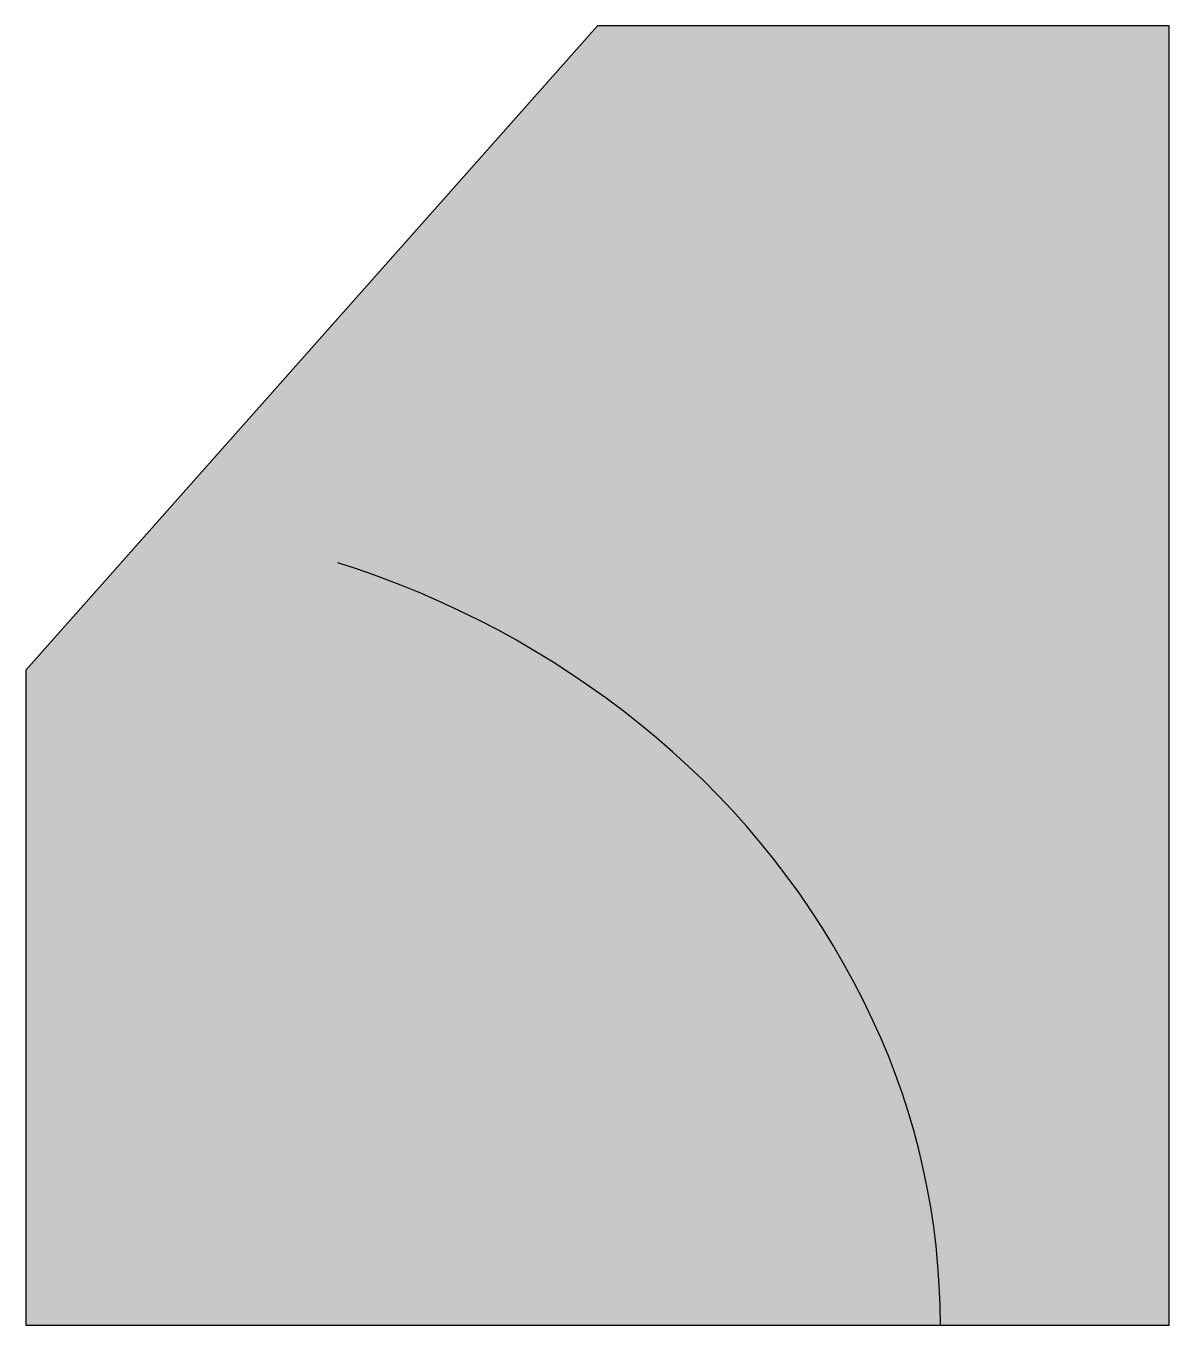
# Model space of a CAD drawing. Header units: metres. Extents: x -0.22 to 0, y -0.25 to 0.
import ezdxf

# ---------------------------------------------------------------- set-up
doc = ezdxf.new("R2010")
doc.units = ezdxf.units.M
doc.header["$LTSCALE"] = 0.2
doc.linetypes.add('HIDDEN2', pattern=[2, 1, -1])

msp = doc.modelspace()

# ---------------------------------------------------------------- hatches: boundary and pattern name
msp.add_hatch(color=8).paths.add_polyline_path([(-0.22, -0.124), (-0.22, -0.25), (0, -0.25), (0, 0), (-0.11, 0)])

# ---------------------------------------------------------------- linework, layer by layer
at = {"flags": 128}
msp.add_lwpolyline([(-0.22, -0.124), (-0.22, -0.25), (0, -0.25), (0, 0), (-0.11, 0)], close=True, dxfattribs=at)
at = {"linetype": 'HIDDEN2', "flags": 128}
msp.add_lwpolyline([(-0.044, -0.25, 0.109728), (-0.05705, -0.19125, 0.102457), (-0.09555, -0.13969, 0.093613), (-0.1517, -0.10614, 0.056163), (-0.19481, -0.09561, 0.088194)], format="xyb", dxfattribs=at)

doc.saveas('drawing.dxf')
